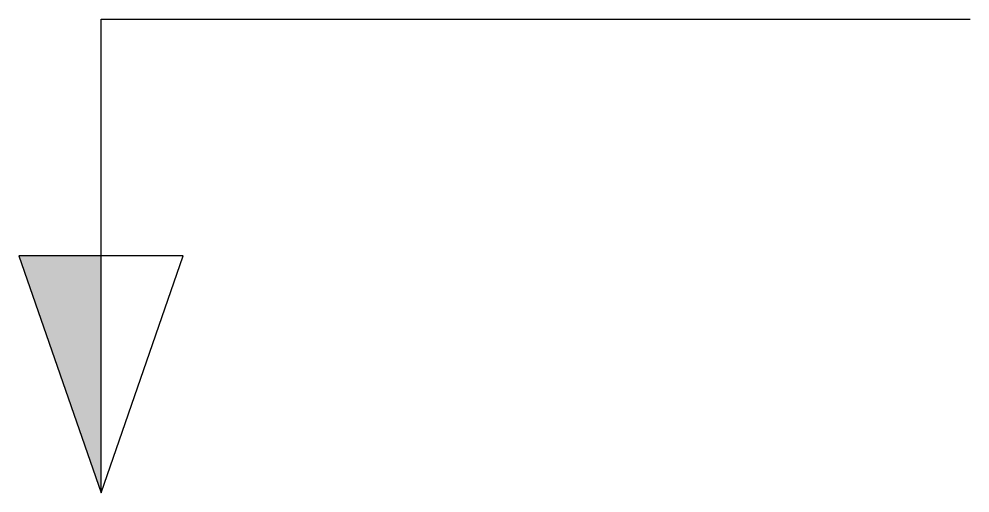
# Model space of a CAD drawing. Header units: millimetres. Extents: x 1154.79 to 1155.99, y -1454.07 to -1453.47.
import ezdxf

# ---------------------------------------------------------------- set-up
doc = ezdxf.new("R2010")
doc.units = ezdxf.units.MM
doc.layers.add('Símbolos_Gráficos', color=1, linetype='Continuous')

msp = doc.modelspace()

# ---------------------------------------------------------------- hatches: boundary and pattern name
at = {"layer": 'Símbolos_Gráficos'}
msp.add_hatch(color=256, dxfattribs=at).paths.add_polyline_path([(1154.8912, -1453.7745), (1154.7872, -1453.7745), (1154.8912, -1454.0745)])

# ---------------------------------------------------------------- linework, layer by layer
at = {"layer": 'Símbolos_Gráficos', "color": 2}
for p, q in [((1154.8912, -1454.0745), (1154.8912, -1453.4745)), ((1154.8912, -1453.4745), (1155.9912, -1453.4745))]:
    msp.add_line(p, q, dxfattribs=at)
msp.add_lwpolyline([(1154.9951, -1453.7745), (1154.7872, -1453.7745), (1154.8912, -1454.0745)], close=True, dxfattribs=at)

doc.saveas('drawing.dxf')
